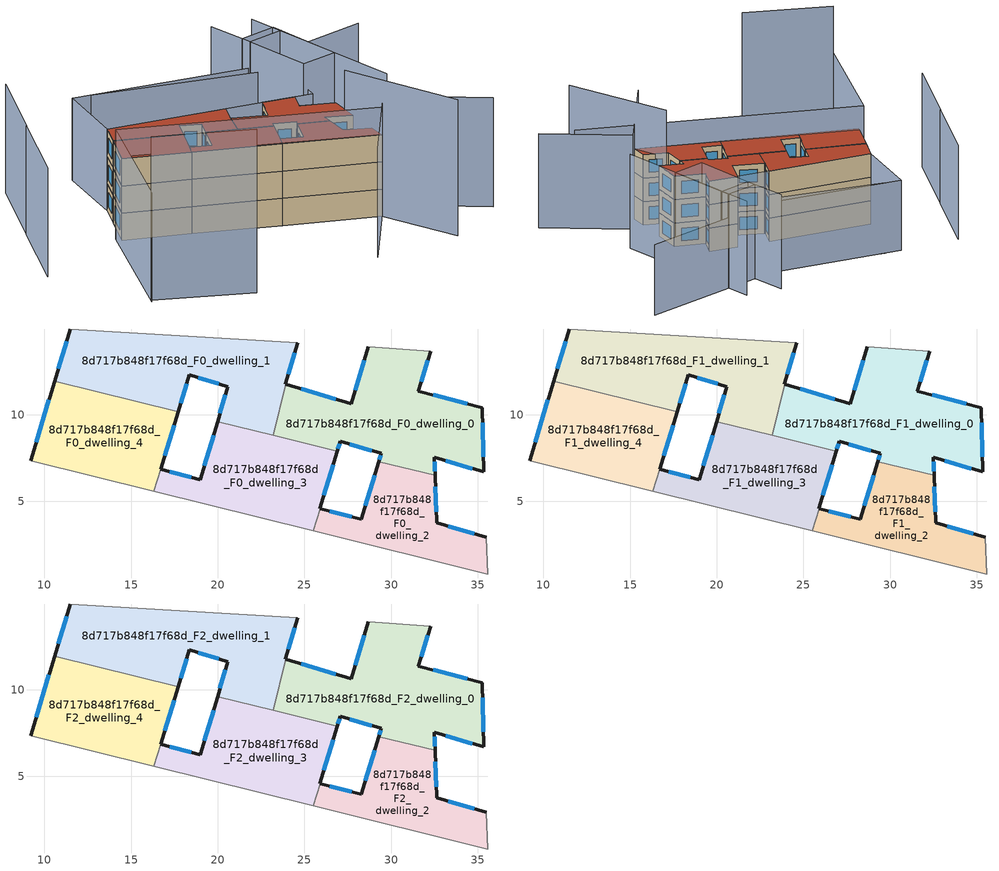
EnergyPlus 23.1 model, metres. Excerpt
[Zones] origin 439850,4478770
8d717b848f17f68d_F0_dwelling_0
 floor ground (EU_floor_Construction): 32.29,13.67 31.58,11.37 35.26,10.42 35.36,6.7 32.5,7.54 32.54,6.5 29.28,7.31 29.43,7.77 27.07,8.48 26.9,7.9 23.21,8.81 23.94,11.76 27.69,10.64 28.69,13.92 z0
 wall outside (EU_wall_Construction): 32.54,6.5 32.5,7.54 35.36,6.7 35.26,10.42 31.58,11.37 32.29,13.67 / 26.9,7.9 27.07,8.48 29.43,7.77 29.28,7.31 / 28.69,13.92 27.69,10.64 23.94,11.76 z0:3
 wall to 8d717b848f17f68d_F0_dwelling_2 (EU_wall_Construction): 29.28,7.31 32.54,6.5 z0:3
 wall to 8d717b848f17f68d_F0_dwelling_1 (EU_wall_Construction): 23.94,11.76 23.21,8.81 z0:3
 wall adiabatic (EU_wall_Construction): 32.29,13.67 28.69,13.92 z0:3
 wall to 8d717b848f17f68d_F0_dwelling_3 (EU_wall_Construction): 23.21,8.81 26.9,7.9 z0:3
 window (EU_Window_Construction): 31.74,11.91 32.12,13.13 / 34.39,10.64 32.44,11.15 / 35.34,7.57 35.28,9.55 / 33.17,7.35 34.69,6.9 / 32.53,6.74 32.51,7.3 / 29.39,7.66 29.32,7.41 / 27.62,8.31 28.88,7.94 / 26.94,8.03 27.03,8.34 / 26.82,10.9 24.82,11.5 / 28.45,13.15 27.93,11.41 z0.7:2.3
8d717b848f17f68d_F0_dwelling_1
 floor ground (EU_floor_Construction): 24.62,14.15 23.9,11.78 23.94,11.76 23.21,8.81 19.99,9.61 20.59,11.63 18.37,12.3 17.72,10.17 10.59,11.94 11.5,14.95 z0
 wall outside (EU_wall_Construction): 17.72,10.17 18.37,12.3 20.59,11.63 19.99,9.61 / 11.5,14.95 10.59,11.94 / 23.94,11.76 23.9,11.78 24.62,14.15 z0:3
 wall to 8d717b848f17f68d_F0_dwelling_4 (EU_wall_Construction): 10.59,11.94 17.72,10.17 z0:3
 wall adiabatic (EU_wall_Construction): 24.62,14.15 11.5,14.95 z0:3
 wall to 8d717b848f17f68d_F0_dwelling_3 (EU_wall_Construction): 19.99,9.61 23.21,8.81 z0:3
 window (EU_Window_Construction): 20.45,11.15 20.13,10.08 / 18.89,12.14 20.07,11.78 / 17.87,10.67 18.22,11.8 / 11.29,14.25 10.8,12.64 / 24.07,12.33 24.45,13.59 z0.7:2.3
8d717b848f17f68d_F0_dwelling_2
 floor ground (EU_floor_Construction): 32.54,6.5 32.63,3.76 35.48,2.94 35.59,0.82 25.52,3.31 25.9,4.58 28.28,3.97 29.28,7.31 z0
 wall outside (EU_wall_Construction): 29.28,7.31 28.28,3.97 25.9,4.58 / 35.48,2.94 32.63,3.76 32.54,6.5 z0:3
 wall adiabatic (EU_wall_Construction): 25.52,3.31 35.59,0.82 35.48,2.94 z0:3
 wall to 8d717b848f17f68d_F0_dwelling_3 (EU_wall_Construction): 25.9,4.58 25.52,3.31 z0:3
 window (EU_Window_Construction): 27.72,4.11 26.46,4.44 / 29.05,6.53 28.51,4.75 / 32.61,4.4 32.56,5.86 / 34.82,3.13 33.3,3.57 z0.7:2.3
8d717b848f17f68d_F0_dwelling_3
 floor ground (EU_floor_Construction): 26.9,7.9 25.9,4.58 25.52,3.31 16.32,5.59 16.7,6.85 19,6.27 19.99,9.61 z0
 wall outside (EU_wall_Construction): 19.99,9.61 19,6.27 16.7,6.85 / 25.9,4.58 26.9,7.9 z0:3
 wall adiabatic (EU_wall_Construction): 16.32,5.59 25.52,3.31 z0:3
 wall to 8d717b848f17f68d_F0_dwelling_4 (EU_wall_Construction): 16.7,6.85 16.32,5.59 z0:3
 window (EU_Window_Construction): 18.46,6.4 17.24,6.71 / 19.76,8.83 19.23,7.05 / 26.13,5.36 26.66,7.12 z0.7:2.3
8d717b848f17f68d_F0_dwelling_4
 floor ground (EU_floor_Construction): 17.72,10.17 16.7,6.85 16.32,5.59 9.2,7.36 10.59,11.94 z0
 wall outside (EU_wall_Construction): 10.59,11.94 9.2,7.36 / 16.7,6.85 17.72,10.17 z0:3
 wall adiabatic (EU_wall_Construction): 9.2,7.36 16.32,5.59 z0:3
 window (EU_Window_Construction): 10.26,10.87 9.52,8.43 / 16.94,7.63 17.48,9.39 z0.7:2.3
8d717b848f17f68d_F1_dwelling_0
 floor to 8d717b848f17f68d_F0_dwelling_0 (EU_floor_Construction): 32.29,13.67 31.58,11.37 35.26,10.42 35.36,6.7 32.5,7.54 32.54,6.5 29.28,7.31 29.43,7.77 27.07,8.48 26.9,7.9 23.21,8.81 23.94,11.76 27.69,10.64 28.69,13.92 z3
 wall outside (EU_wall_Construction): 32.54,6.5 32.5,7.54 35.36,6.7 35.26,10.42 31.58,11.37 32.29,13.67 / 26.9,7.9 27.07,8.48 29.43,7.77 29.28,7.31 / 28.69,13.92 27.69,10.64 23.94,11.76 z3:6
 wall to 8d717b848f17f68d_F1_dwelling_2 (EU_wall_Construction): 29.28,7.31 32.54,6.5 z3:6
 wall to 8d717b848f17f68d_F1_dwelling_1 (EU_wall_Construction): 23.94,11.76 23.21,8.81 z3:6
 wall adiabatic (EU_wall_Construction): 32.29,13.67 28.69,13.92 z3:6
 wall to 8d717b848f17f68d_F1_dwelling_3 (EU_wall_Construction): 23.21,8.81 26.9,7.9 z3:6
 window (EU_Window_Construction): 31.74,11.91 32.12,13.13 / 34.39,10.64 32.44,11.15 / 35.34,7.57 35.28,9.55 / 33.17,7.35 34.69,6.9 / 32.53,6.74 32.51,7.3 / 29.39,7.66 29.32,7.41 / 27.62,8.31 28.88,7.94 / 26.94,8.03 27.03,8.34 / 26.82,10.9 24.82,11.5 / 28.45,13.15 27.93,11.41 z3.7:5.3
8d717b848f17f68d_F1_dwelling_1
 floor to 8d717b848f17f68d_F0_dwelling_1 (EU_floor_Construction): 24.62,14.15 23.9,11.78 23.94,11.76 23.21,8.81 19.99,9.61 20.59,11.63 18.37,12.3 17.72,10.17 10.59,11.94 11.5,14.95 z3
 wall outside (EU_wall_Construction): 17.72,10.17 18.37,12.3 20.59,11.63 19.99,9.61 / 11.5,14.95 10.59,11.94 / 23.94,11.76 23.9,11.78 24.62,14.15 z3:6
 wall to 8d717b848f17f68d_F1_dwelling_4 (EU_wall_Construction): 10.59,11.94 17.72,10.17 z3:6
 wall adiabatic (EU_wall_Construction): 24.62,14.15 11.5,14.95 z3:6
 wall to 8d717b848f17f68d_F1_dwelling_3 (EU_wall_Construction): 19.99,9.61 23.21,8.81 z3:6
 window (EU_Window_Construction): 20.45,11.15 20.13,10.08 / 18.89,12.14 20.07,11.78 / 17.87,10.67 18.22,11.8 / 11.29,14.25 10.8,12.64 / 24.07,12.33 24.45,13.59 z3.7:5.3
8d717b848f17f68d_F1_dwelling_2
 floor to 8d717b848f17f68d_F0_dwelling_2 (EU_floor_Construction): 32.54,6.5 32.63,3.76 35.48,2.94 35.59,0.82 25.52,3.31 25.9,4.58 28.28,3.97 29.28,7.31 z3
 wall outside (EU_wall_Construction): 29.28,7.31 28.28,3.97 25.9,4.58 / 35.48,2.94 32.63,3.76 32.54,6.5 z3:6
 wall adiabatic (EU_wall_Construction): 25.52,3.31 35.59,0.82 35.48,2.94 z3:6
 wall to 8d717b848f17f68d_F1_dwelling_3 (EU_wall_Construction): 25.9,4.58 25.52,3.31 z3:6
 window (EU_Window_Construction): 27.72,4.11 26.46,4.44 / 29.05,6.53 28.51,4.75 / 32.61,4.4 32.56,5.86 / 34.82,3.13 33.3,3.57 z3.7:5.3
8d717b848f17f68d_F1_dwelling_3
 floor to 8d717b848f17f68d_F0_dwelling_3 (EU_floor_Construction): 26.9,7.9 25.9,4.58 25.52,3.31 16.32,5.59 16.7,6.85 19,6.27 19.99,9.61 z3
 wall outside (EU_wall_Construction): 19.99,9.61 19,6.27 16.7,6.85 / 25.9,4.58 26.9,7.9 z3:6
 wall adiabatic (EU_wall_Construction): 16.32,5.59 25.52,3.31 z3:6
 wall to 8d717b848f17f68d_F1_dwelling_4 (EU_wall_Construction): 16.7,6.85 16.32,5.59 z3:6
 window (EU_Window_Construction): 18.46,6.4 17.24,6.71 / 19.76,8.83 19.23,7.05 / 26.13,5.36 26.66,7.12 z3.7:5.3
8d717b848f17f68d_F1_dwelling_4
 floor to 8d717b848f17f68d_F0_dwelling_4 (EU_floor_Construction): 17.72,10.17 16.32,5.59 9.2,7.36 10.59,11.94 z3
 wall outside (EU_wall_Construction): 10.59,11.94 9.2,7.36 / 16.7,6.85 17.72,10.17 z3:6
 wall adiabatic (EU_wall_Construction): 9.2,7.36 16.32,5.59 z3:6
 window (EU_Window_Construction): 10.26,10.87 9.52,8.43 / 16.94,7.63 17.48,9.39 z3.7:5.3
8d717b848f17f68d_F2_dwelling_0
 floor to 8d717b848f17f68d_F1_dwelling_0 (EU_floor_Construction): 32.29,13.67 31.58,11.37 35.26,10.42 35.36,6.7 32.5,7.54 32.54,6.5 29.28,7.31 29.43,7.77 27.07,8.48 26.9,7.9 23.21,8.81 23.94,11.76 27.69,10.64 28.69,13.92 z6
 wall outside (EU_wall_Construction): 32.54,6.5 32.5,7.54 35.36,6.7 35.26,10.42 31.58,11.37 32.29,13.67 / 26.9,7.9 27.07,8.48 29.43,7.77 29.28,7.31 / 28.69,13.92 27.69,10.64 23.94,11.76 z6:9
 wall to 8d717b848f17f68d_F2_dwelling_2 (EU_wall_Construction): 29.28,7.31 32.54,6.5 z6:9
 wall to 8d717b848f17f68d_F2_dwelling_1 (EU_wall_Construction): 23.94,11.76 23.21,8.81 z6:9
 wall adiabatic (EU_wall_Construction): 32.29,13.67 28.69,13.92 z6:9
 wall to 8d717b848f17f68d_F2_dwelling_3 (EU_wall_Construction): 23.21,8.81 26.9,7.9 z6:9
 window (EU_Window_Construction): 31.74,11.91 32.12,13.13 / 34.39,10.64 32.44,11.15 / 35.34,7.57 35.28,9.55 / 33.17,7.35 34.69,6.9 / 32.53,6.74 32.51,7.3 / 29.39,7.66 29.32,7.41 / 27.62,8.31 28.88,7.94 / 26.94,8.03 27.03,8.34 / 26.82,10.9 24.82,11.5 / 28.45,13.15 27.93,11.41 z6.7:8.3
 roof outside (EU_roof_Construction): 35.36,6.7 35.26,10.42 31.58,11.37 32.29,13.67 28.69,13.92 27.69,10.64 23.94,11.76 23.21,8.81 26.9,7.9 27.07,8.48 29.43,7.77 29.28,7.31 32.54,6.5 32.5,7.54 z9
8d717b848f17f68d_F2_dwelling_1
 floor to 8d717b848f17f68d_F1_dwelling_1 (EU_floor_Construction): 24.62,14.15 23.9,11.78 23.94,11.76 23.21,8.81 19.99,9.61 20.59,11.63 18.37,12.3 17.72,10.17 10.59,11.94 11.5,14.95 z6
 wall outside (EU_wall_Construction): 17.72,10.17 18.37,12.3 20.59,11.63 19.99,9.61 / 11.5,14.95 10.59,11.94 / 23.94,11.76 23.9,11.78 24.62,14.15 z6:9
 wall to 8d717b848f17f68d_F2_dwelling_4 (EU_wall_Construction): 10.59,11.94 17.72,10.17 z6:9
 wall adiabatic (EU_wall_Construction): 24.62,14.15 11.5,14.95 z6:9
 wall to 8d717b848f17f68d_F2_dwelling_3 (EU_wall_Construction): 19.99,9.61 23.21,8.81 z6:9
 window (EU_Window_Construction): 20.45,11.15 20.13,10.08 / 18.89,12.14 20.07,11.78 / 17.87,10.67 18.22,11.8 / 11.29,14.25 10.8,12.64 / 24.07,12.33 24.45,13.59 z6.7:8.3
 roof outside (EU_roof_Construction): 23.21,8.81 23.94,11.76 23.9,11.78 24.62,14.15 11.5,14.95 10.59,11.94 17.72,10.17 18.37,12.3 20.59,11.63 19.99,9.61 z9
8d717b848f17f68d_F2_dwelling_2
 floor to 8d717b848f17f68d_F1_dwelling_2 (EU_floor_Construction): 32.54,6.5 32.63,3.76 35.48,2.94 35.59,0.82 25.52,3.31 25.9,4.58 28.28,3.97 29.28,7.31 z6
 wall outside (EU_wall_Construction): 29.28,7.31 28.28,3.97 25.9,4.58 / 35.48,2.94 32.63,3.76 32.54,6.5 z6:9
 wall adiabatic (EU_wall_Construction): 25.52,3.31 35.59,0.82 35.48,2.94 z6:9
 wall to 8d717b848f17f68d_F2_dwelling_3 (EU_wall_Construction): 25.9,4.58 25.52,3.31 z6:9
 window (EU_Window_Construction): 27.72,4.11 26.46,4.44 / 29.05,6.53 28.51,4.75 / 32.61,4.4 32.56,5.86 / 34.82,3.13 33.3,3.57 z6.7:8.3
 roof outside (EU_roof_Construction): 35.59,0.82 35.48,2.94 32.63,3.76 32.54,6.5 29.28,7.31 28.28,3.97 25.9,4.58 25.52,3.31 z9
8d717b848f17f68d_F2_dwelling_3
 floor to 8d717b848f17f68d_F1_dwelling_3 (EU_floor_Construction): 26.9,7.9 25.9,4.58 25.52,3.31 16.32,5.59 16.7,6.85 19,6.27 19.99,9.61 z6
 wall outside (EU_wall_Construction): 19.99,9.61 19,6.27 16.7,6.85 / 25.9,4.58 26.9,7.9 z6:9
 wall adiabatic (EU_wall_Construction): 16.32,5.59 25.52,3.31 z6:9
 wall to 8d717b848f17f68d_F2_dwelling_4 (EU_wall_Construction): 16.7,6.85 16.32,5.59 z6:9
 window (EU_Window_Construction): 18.46,6.4 17.24,6.71 / 19.76,8.83 19.23,7.05 / 26.13,5.36 26.66,7.12 z6.7:8.3
 roof outside (EU_roof_Construction): 25.52,3.31 25.9,4.58 26.9,7.9 19.99,9.61 19,6.27 16.7,6.85 16.32,5.59 z9
8d717b848f17f68d_F2_dwelling_4
 floor to 8d717b848f17f68d_F1_dwelling_4 (EU_floor_Construction): 17.72,10.17 16.32,5.59 9.2,7.36 10.59,11.94 z6
 wall outside (EU_wall_Construction): 10.59,11.94 9.2,7.36 / 16.7,6.85 17.72,10.17 z6:9
 wall adiabatic (EU_wall_Construction): 9.2,7.36 16.32,5.59 z6:9
 window (EU_Window_Construction): 10.26,10.87 9.52,8.43 / 16.94,7.63 17.48,9.39 z6.7:8.3
 roof outside (EU_roof_Construction): 16.32,5.59 17.72,10.17 10.59,11.94 9.2,7.36 z9
shading: 30.21,-8.55 37.09,3.42 / 37.09,3.42 46.75,-2.13 / 4.49,-8.35 8.87,7.98 / 8.87,7.98 42.54,-1.05 / 1.33,13.17 -1.87,2.37 / 40.08,8.46 34.51,27.48 / 4.48,23.76 1.37,13.15 / 35.84,23.55 31.64,22.27 / 31.64,22.27 30.01,27.65 / 37.93,15.82 33.8,14.64 / 33.8,14.64 31.32,23.39 / 31.32,23.39 35.45,24.56 / 35.45,24.56 37.93,15.82 z0:12; 40.04,-7.3 33.4,4.81 z0:15; 4.58,-8.01 15.05,-11.18 z0:18; 46.9,27.85 35.45,24.56 / 31.97,21.18 14.11,23.62 / 34.28,13.53 11.5,14.95 / 11.5,14.95 12.05,23.75 / 12.05,23.75 34.83,22.32 / 34.83,22.32 34.28,13.53 z0:9
[Building]
EU S2 Campaign: North Axis=0; Terrain=City; Solar Distribution=FullExterior
[Site:Location]
Madrid: Latitude=40.5; Longitude=-3.5; Time Zone=1; Elevation=609
[SizingPeriod:WeatherFileDays]
AnnualSizingPeriod: Begin Month=1; Begin Day of Month=1; End Month=12; End Day of Month=31; Day of Week for Start Day=Monday; Use Weather File Daylight Saving Period=No; Use Weather File Rain and Snow Indicators=No
[MATERIAL]
EU_InternalMass_Material: Roughness=MediumRough; Thickness=0.1; Conductivity=1; Density=1800; Specific Heat=900; Thermal Absorptance=0.9; Solar Absorptance=0.7; Visible Absorptance=0.7
[MATERIAL:NOMASS] Roughness=MediumRough; Thermal Absorptance=0.9; Solar Absorptance=0.7; Visible Absorptance=0.7
Name | Thermal Resistance
EU_wall_NoMass | 0.419739
EU_roof_NoMass | 0.352165
EU_floor_NoMass | 0.608284
[WINDOWMATERIAL:SIMPLEGLAZINGSYSTEM]
EU_Window_SimpleGlazing: UFactor=4.8352; Solar Heat Gain Coefficient=0.85; Visible Transmittance=0.85
[CONSTRUCTION]
EU_wall_Construction: EU_wall_NoMass
EU_roof_Construction: EU_roof_NoMass
EU_floor_Construction: EU_floor_NoMass
EU_InternalMass_Construction: EU_InternalMass_Material
EU_Window_Construction: EU_Window_SimpleGlazing
[ZONE] Type=1; Multiplier=1; Ceiling Height=autocalculate; Floor Area=autocalculate; Part of Total Floor Area=Yes
Name | Volume
8d717b848f17f68d_F0_dwelling_0; 8d717b848f17f68d_F1_dwelling_0; 8d717b848f17f68d_F2_dwelling_0 | 151.968
8d717b848f17f68d_F0_dwelling_1; 8d717b848f17f68d_F1_dwelling_1; 8d717b848f17f68d_F2_dwelling_1 | 152.358
8d717b848f17f68d_F0_dwelling_2; 8d717b848f17f68d_F1_dwelling_2; 8d717b848f17f68d_F2_dwelling_2 | 87.7797
8d717b848f17f68d_F0_dwelling_3; 8d717b848f17f68d_F1_dwelling_3; 8d717b848f17f68d_F2_dwelling_3 | 111.275
8d717b848f17f68d_F0_dwelling_4 | 105.306
8d717b848f17f68d_F1_dwelling_4; 8d717b848f17f68d_F2_dwelling_4 | 105.334
[INTERNALMASS] Construction=EU_InternalMass_Construction
Name | Zone or ZoneList | Surface Area
8d717b848f17f68d_F0_dwelling_0_EU_InternalMass | 8d717b848f17f68d_F0_dwelling_0 | 50.6559
8d717b848f17f68d_F0_dwelling_1_EU_InternalMass | 8d717b848f17f68d_F0_dwelling_1 | 50.7856
8d717b848f17f68d_F0_dwelling_2_EU_InternalMass | 8d717b848f17f68d_F0_dwelling_2 | 29.2596
8d717b848f17f68d_F0_dwelling_3_EU_InternalMass | 8d717b848f17f68d_F0_dwelling_3 | 37.1013
8d717b848f17f68d_F0_dwelling_4_EU_InternalMass | 8d717b848f17f68d_F0_dwelling_4 | 35.1054
8d717b848f17f68d_F1_dwelling_0_EU_InternalMass | 8d717b848f17f68d_F1_dwelling_0 | 50.6559
8d717b848f17f68d_F1_dwelling_1_EU_InternalMass | 8d717b848f17f68d_F1_dwelling_1 | 50.7856
8d717b848f17f68d_F1_dwelling_2_EU_InternalMass | 8d717b848f17f68d_F1_dwelling_2 | 29.2596
8d717b848f17f68d_F1_dwelling_3_EU_InternalMass | 8d717b848f17f68d_F1_dwelling_3 | 37.1013
8d717b848f17f68d_F1_dwelling_4_EU_InternalMass | 8d717b848f17f68d_F1_dwelling_4 | 35.1054
8d717b848f17f68d_F2_dwelling_0_EU_InternalMass | 8d717b848f17f68d_F2_dwelling_0 | 50.6559
8d717b848f17f68d_F2_dwelling_1_EU_InternalMass | 8d717b848f17f68d_F2_dwelling_1 | 50.7856
8d717b848f17f68d_F2_dwelling_2_EU_InternalMass | 8d717b848f17f68d_F2_dwelling_2 | 29.2596
8d717b848f17f68d_F2_dwelling_3_EU_InternalMass | 8d717b848f17f68d_F2_dwelling_3 | 37.1013
8d717b848f17f68d_F2_dwelling_4_EU_InternalMass | 8d717b848f17f68d_F2_dwelling_4 | 35.1054
[OTHEREQUIPMENT] Fuel Type=Electricity; Design Level Calculation Method=Watts/Area; Power per Zone Floor Area=1; Fraction Latent=0; Fraction Radiant=0; Fraction Lost=0; Carbon Dioxide Generation Rate=0; EndUse Subcategory=EU_Step8_InternalGains
Name | Zone or ZoneList or Space or SpaceList | Schedule
EU_Step8_InternalGain_8d717b848f17f68d_F0_dwelling_0_f000 | 8d717b848f17f68d_F0_dwelling_0 | EU_Step8_GainSchedule_8d717b848f17f68d_F0_dwelling_0_f000
EU_Step8_InternalGain_8d717b848f17f68d_F0_dwelling_1_f000 | 8d717b848f17f68d_F0_dwelling_1 | EU_Step8_GainSchedule_8d717b848f17f68d_F0_dwelling_1_f000
EU_Step8_InternalGain_8d717b848f17f68d_F0_dwelling_2_f000 | 8d717b848f17f68d_F0_dwelling_2 | EU_Step8_GainSchedule_8d717b848f17f68d_F0_dwelling_2_f000
EU_Step8_InternalGain_8d717b848f17f68d_F0_dwelling_3_f000 | 8d717b848f17f68d_F0_dwelling_3 | EU_Step8_GainSchedule_8d717b848f17f68d_F0_dwelling_3_f000
EU_Step8_InternalGain_8d717b848f17f68d_F0_dwelling_4_f000 | 8d717b848f17f68d_F0_dwelling_4 | EU_Step8_GainSchedule_8d717b848f17f68d_F0_dwelling_4_f000
EU_Step8_InternalGain_8d717b848f17f68d_F1_dwelling_0_f000 | 8d717b848f17f68d_F1_dwelling_0 | EU_Step8_GainSchedule_8d717b848f17f68d_F1_dwelling_0_f000
EU_Step8_InternalGain_8d717b848f17f68d_F1_dwelling_1_f000 | 8d717b848f17f68d_F1_dwelling_1 | EU_Step8_GainSchedule_8d717b848f17f68d_F1_dwelling_1_f000
EU_Step8_InternalGain_8d717b848f17f68d_F1_dwelling_2_f000 | 8d717b848f17f68d_F1_dwelling_2 | EU_Step8_GainSchedule_8d717b848f17f68d_F1_dwelling_2_f000
EU_Step8_InternalGain_8d717b848f17f68d_F1_dwelling_3_f000 | 8d717b848f17f68d_F1_dwelling_3 | EU_Step8_GainSchedule_8d717b848f17f68d_F1_dwelling_3_f000
EU_Step8_InternalGain_8d717b848f17f68d_F1_dwelling_4_f000 | 8d717b848f17f68d_F1_dwelling_4 | EU_Step8_GainSchedule_8d717b848f17f68d_F1_dwelling_4_f000
EU_Step8_InternalGain_8d717b848f17f68d_F2_dwelling_0_f000 | 8d717b848f17f68d_F2_dwelling_0 | EU_Step8_GainSchedule_8d717b848f17f68d_F2_dwelling_0_f000
EU_Step8_InternalGain_8d717b848f17f68d_F2_dwelling_1_f000 | 8d717b848f17f68d_F2_dwelling_1 | EU_Step8_GainSchedule_8d717b848f17f68d_F2_dwelling_1_f000
EU_Step8_InternalGain_8d717b848f17f68d_F2_dwelling_2_f000 | 8d717b848f17f68d_F2_dwelling_2 | EU_Step8_GainSchedule_8d717b848f17f68d_F2_dwelling_2_f000
EU_Step8_InternalGain_8d717b848f17f68d_F2_dwelling_3_f000 | 8d717b848f17f68d_F2_dwelling_3 | EU_Step8_GainSchedule_8d717b848f17f68d_F2_dwelling_3_f000
EU_Step8_InternalGain_8d717b848f17f68d_F2_dwelling_4_f000 | 8d717b848f17f68d_F2_dwelling_4 | EU_Step8_GainSchedule_8d717b848f17f68d_F2_dwelling_4_f000
[ZONEVENTILATION:DESIGNFLOWRATE] Schedule=EU_AlwaysOn; Design Flow Rate Calculation Method=AirChanges/Hour; Air Changes per Hour=0.703302; Ventilation Type=Natural; Fan Pressure Rise=0; Fan Total Efficiency=1; Constant Term Coefficient=1; Temperature Term Coefficient=0; Velocity Term Coefficient=0; Velocity Squared Term Coefficient=0; Minimum Indoor Temperature=-100; Maximum Indoor Temperature=100; Delta Temperature=-100; Minimum Outdoor Temperature=-100; Maximum Outdoor Temperature=100; Maximum Wind Speed=40
Name | Zone or ZoneList or Space or SpaceList
EU_ConstantAir_8d717b848f17f68d_F0_dwelling_0 | 8d717b848f17f68d_F0_dwelling_0
EU_ConstantAir_8d717b848f17f68d_F0_dwelling_1 | 8d717b848f17f68d_F0_dwelling_1
EU_ConstantAir_8d717b848f17f68d_F0_dwelling_2 | 8d717b848f17f68d_F0_dwelling_2
EU_ConstantAir_8d717b848f17f68d_F0_dwelling_3 | 8d717b848f17f68d_F0_dwelling_3
EU_ConstantAir_8d717b848f17f68d_F0_dwelling_4 | 8d717b848f17f68d_F0_dwelling_4
EU_ConstantAir_8d717b848f17f68d_F1_dwelling_0 | 8d717b848f17f68d_F1_dwelling_0
EU_ConstantAir_8d717b848f17f68d_F1_dwelling_1 | 8d717b848f17f68d_F1_dwelling_1
EU_ConstantAir_8d717b848f17f68d_F1_dwelling_2 | 8d717b848f17f68d_F1_dwelling_2
EU_ConstantAir_8d717b848f17f68d_F1_dwelling_3 | 8d717b848f17f68d_F1_dwelling_3
EU_ConstantAir_8d717b848f17f68d_F1_dwelling_4 | 8d717b848f17f68d_F1_dwelling_4
EU_ConstantAir_8d717b848f17f68d_F2_dwelling_0 | 8d717b848f17f68d_F2_dwelling_0
EU_ConstantAir_8d717b848f17f68d_F2_dwelling_1 | 8d717b848f17f68d_F2_dwelling_1
EU_ConstantAir_8d717b848f17f68d_F2_dwelling_2 | 8d717b848f17f68d_F2_dwelling_2
EU_ConstantAir_8d717b848f17f68d_F2_dwelling_3 | 8d717b848f17f68d_F2_dwelling_3
EU_ConstantAir_8d717b848f17f68d_F2_dwelling_4 | 8d717b848f17f68d_F2_dwelling_4
[HVACTEMPLATE:THERMOSTAT] Constant Heating Setpoint=20; Constant Cooling Setpoint=50
EU_HeatOnly_8d717b848f17f68d_F0_dwelling_0; EU_HeatOnly_8d717b848f17f68d_F0_dwelling_1; EU_HeatOnly_8d717b848f17f68d_F0_dwelling_2; EU_HeatOnly_8d717b848f17f68d_F0_dwelling_3; EU_HeatOnly_8d717b848f17f68d_F0_dwelling_4; EU_HeatOnly_8d717b848f17f68d_F1_dwelling_0; EU_HeatOnly_8d717b848f17f68d_F1_dwelling_1; EU_HeatOnly_8d717b848f17f68d_F1_dwelling_2; EU_HeatOnly_8d717b848f17f68d_F1_dwelling_3; EU_HeatOnly_8d717b848f17f68d_F1_dwelling_4; EU_HeatOnly_8d717b848f17f68d_F2_dwelling_0; EU_HeatOnly_8d717b848f17f68d_F2_dwelling_1; EU_HeatOnly_8d717b848f17f68d_F2_dwelling_2; EU_HeatOnly_8d717b848f17f68d_F2_dwelling_3; EU_HeatOnly_8d717b848f17f68d_F2_dwelling_4
[HVACTEMPLATE:ZONE:IDEALLOADSAIRSYSTEM] System Availability Schedule=EU_AlwaysOn; Maximum Heating Supply Air Temperature=50; Minimum Cooling Supply Air Temperature=13; Maximum Heating Supply Air Humidity Ratio=0.0156; Minimum Cooling Supply Air Humidity Ratio=0.0077; Heating Limit=NoLimit; Cooling Limit=NoLimit; Heating Availability Schedule=EU_AlwaysOn; Cooling Availability Schedule=EU_CoolingOff; Dehumidification Control Type=ConstantSensibleHeatRatio; Cooling Sensible Heat Ratio=0.7; Dehumidification Setpoint=60; Humidification Control Type=None; Humidification Setpoint=30; Outdoor Air Method=None; Outdoor Air Flow Rate per Person=0.00944; Outdoor Air Flow Rate per Zone Floor Area=0; Outdoor Air Flow Rate per Zone=0; Demand Controlled Ventilation Type=None; Outdoor Air Economizer Type=NoEconomizer; Heat Recovery Type=None; Sensible Heat Recovery Effectiveness=0.7; Latent Heat Recovery Effectiveness=0.65
Name | Template Thermostat
8d717b848f17f68d_F0_dwelling_0 | EU_HeatOnly_8d717b848f17f68d_F0_dwelling_0
8d717b848f17f68d_F0_dwelling_1 | EU_HeatOnly_8d717b848f17f68d_F0_dwelling_1
8d717b848f17f68d_F0_dwelling_2 | EU_HeatOnly_8d717b848f17f68d_F0_dwelling_2
8d717b848f17f68d_F0_dwelling_3 | EU_HeatOnly_8d717b848f17f68d_F0_dwelling_3
8d717b848f17f68d_F0_dwelling_4 | EU_HeatOnly_8d717b848f17f68d_F0_dwelling_4
8d717b848f17f68d_F1_dwelling_0 | EU_HeatOnly_8d717b848f17f68d_F1_dwelling_0
8d717b848f17f68d_F1_dwelling_1 | EU_HeatOnly_8d717b848f17f68d_F1_dwelling_1
8d717b848f17f68d_F1_dwelling_2 | EU_HeatOnly_8d717b848f17f68d_F1_dwelling_2
8d717b848f17f68d_F1_dwelling_3 | EU_HeatOnly_8d717b848f17f68d_F1_dwelling_3
8d717b848f17f68d_F1_dwelling_4 | EU_HeatOnly_8d717b848f17f68d_F1_dwelling_4
8d717b848f17f68d_F2_dwelling_0 | EU_HeatOnly_8d717b848f17f68d_F2_dwelling_0
8d717b848f17f68d_F2_dwelling_1 | EU_HeatOnly_8d717b848f17f68d_F2_dwelling_1
8d717b848f17f68d_F2_dwelling_2 | EU_HeatOnly_8d717b848f17f68d_F2_dwelling_2
8d717b848f17f68d_F2_dwelling_3 | EU_HeatOnly_8d717b848f17f68d_F2_dwelling_3
8d717b848f17f68d_F2_dwelling_4 | EU_HeatOnly_8d717b848f17f68d_F2_dwelling_4
[SIZING:ZONE] Zone Cooling Design Supply Air Temperature Input Method=SupplyAirTemperature; Zone Cooling Design Supply Air Temperature=13; Zone Heating Design Supply Air Temperature Input Method=SupplyAirTemperature; Zone Heating Design Supply Air Temperature=50; Zone Cooling Design Supply Air Humidity Ratio=0.008; Zone Heating Design Supply Air Humidity Ratio=0.008; Cooling Design Air Flow Method=DesignDay; Cooling Design Air Flow Rate=0; Cooling Minimum Air Flow per Zone Floor Area=0.000762; Cooling Minimum Air Flow=0; Cooling Minimum Air Flow Fraction=0.2; Heating Design Air Flow Method=DesignDay; Heating Design Air Flow Rate=0; Heating Maximum Air Flow per Zone Floor Area=0.002032; Heating Maximum Air Flow=0.141576; Heating Maximum Air Flow Fraction=0.3; Account for Dedicated Outdoor Air System=No; Dedicated Outdoor Air System Control Strategy=NeutralSupplyAir; Dedicated Outdoor Air Low Setpoint Temperature for Design=autosize; Dedicated Outdoor Air High Setpoint Temperature for Design=autosize; Zone Load Sizing Method=Sensible Load Only No Latent Load; Zone Latent Cooling Design Supply Air Humidity Ratio Input Method=HumidityRatioDifference; Zone Cooling Design Supply Air Humidity Ratio Difference=0.005; Zone Latent Heating Design Supply Air Humidity Ratio Input Method=HumidityRatioDifference; Zone Humidification Design Supply Air Humidity Ratio Difference=0.005
8d717b848f17f68d_F0_dwelling_0; 8d717b848f17f68d_F0_dwelling_1; 8d717b848f17f68d_F0_dwelling_2; 8d717b848f17f68d_F0_dwelling_3; 8d717b848f17f68d_F0_dwelling_4; 8d717b848f17f68d_F1_dwelling_0; 8d717b848f17f68d_F1_dwelling_1; 8d717b848f17f68d_F1_dwelling_2; 8d717b848f17f68d_F1_dwelling_3; 8d717b848f17f68d_F1_dwelling_4; 8d717b848f17f68d_F2_dwelling_0; 8d717b848f17f68d_F2_dwelling_1; 8d717b848f17f68d_F2_dwelling_2; 8d717b848f17f68d_F2_dwelling_3; 8d717b848f17f68d_F2_dwelling_4
[SCHEDULE:CONSTANT]
Name | Hourly Value
EU_AlwaysOn | 1
EU_CoolingOff | 0
[SCHEDULE:FILE] Column Number=1; Rows to Skip at Top=0; Number of Hours of Data=8760; Column Separator=Comma; Interpolate to Timestep=No; Minutes per Item=60; Adjust Schedule for Daylight Savings=Yes
Name | File
EU_Step8_GainSchedule_8d717b848f17f68d_F0_dwelling_0_f000 | ../../schedules/8d717b848f17f68d/8d717b848f17f68d_F0_dwelling_0_f000_gain.csv
EU_Step8_GainSchedule_8d717b848f17f68d_F0_dwelling_1_f000 | ../../schedules/8d717b848f17f68d/8d717b848f17f68d_F0_dwelling_1_f000_gain.csv
EU_Step8_GainSchedule_8d717b848f17f68d_F0_dwelling_2_f000 | ../../schedules/8d717b848f17f68d/8d717b848f17f68d_F0_dwelling_2_f000_gain.csv
EU_Step8_GainSchedule_8d717b848f17f68d_F0_dwelling_3_f000 | ../../schedules/8d717b848f17f68d/8d717b848f17f68d_F0_dwelling_3_f000_gain.csv
EU_Step8_GainSchedule_8d717b848f17f68d_F0_dwelling_4_f000 | ../../schedules/8d717b848f17f68d/8d717b848f17f68d_F0_dwelling_4_f000_gain.csv
EU_Step8_GainSchedule_8d717b848f17f68d_F1_dwelling_0_f000 | ../../schedules/8d717b848f17f68d/8d717b848f17f68d_F1_dwelling_0_f000_gain.csv
EU_Step8_GainSchedule_8d717b848f17f68d_F1_dwelling_1_f000 | ../../schedules/8d717b848f17f68d/8d717b848f17f68d_F1_dwelling_1_f000_gain.csv
EU_Step8_GainSchedule_8d717b848f17f68d_F1_dwelling_2_f000 | ../../schedules/8d717b848f17f68d/8d717b848f17f68d_F1_dwelling_2_f000_gain.csv
EU_Step8_GainSchedule_8d717b848f17f68d_F1_dwelling_3_f000 | ../../schedules/8d717b848f17f68d/8d717b848f17f68d_F1_dwelling_3_f000_gain.csv
EU_Step8_GainSchedule_8d717b848f17f68d_F1_dwelling_4_f000 | ../../schedules/8d717b848f17f68d/8d717b848f17f68d_F1_dwelling_4_f000_gain.csv
EU_Step8_GainSchedule_8d717b848f17f68d_F2_dwelling_0_f000 | ../../schedules/8d717b848f17f68d/8d717b848f17f68d_F2_dwelling_0_f000_gain.csv
EU_Step8_GainSchedule_8d717b848f17f68d_F2_dwelling_1_f000 | ../../schedules/8d717b848f17f68d/8d717b848f17f68d_F2_dwelling_1_f000_gain.csv
EU_Step8_GainSchedule_8d717b848f17f68d_F2_dwelling_2_f000 | ../../schedules/8d717b848f17f68d/8d717b848f17f68d_F2_dwelling_2_f000_gain.csv
EU_Step8_GainSchedule_8d717b848f17f68d_F2_dwelling_3_f000 | ../../schedules/8d717b848f17f68d/8d717b848f17f68d_F2_dwelling_3_f000_gain.csv
EU_Step8_GainSchedule_8d717b848f17f68d_F2_dwelling_4_f000 | ../../schedules/8d717b848f17f68d/8d717b848f17f68d_F2_dwelling_4_f000_gain.csv
